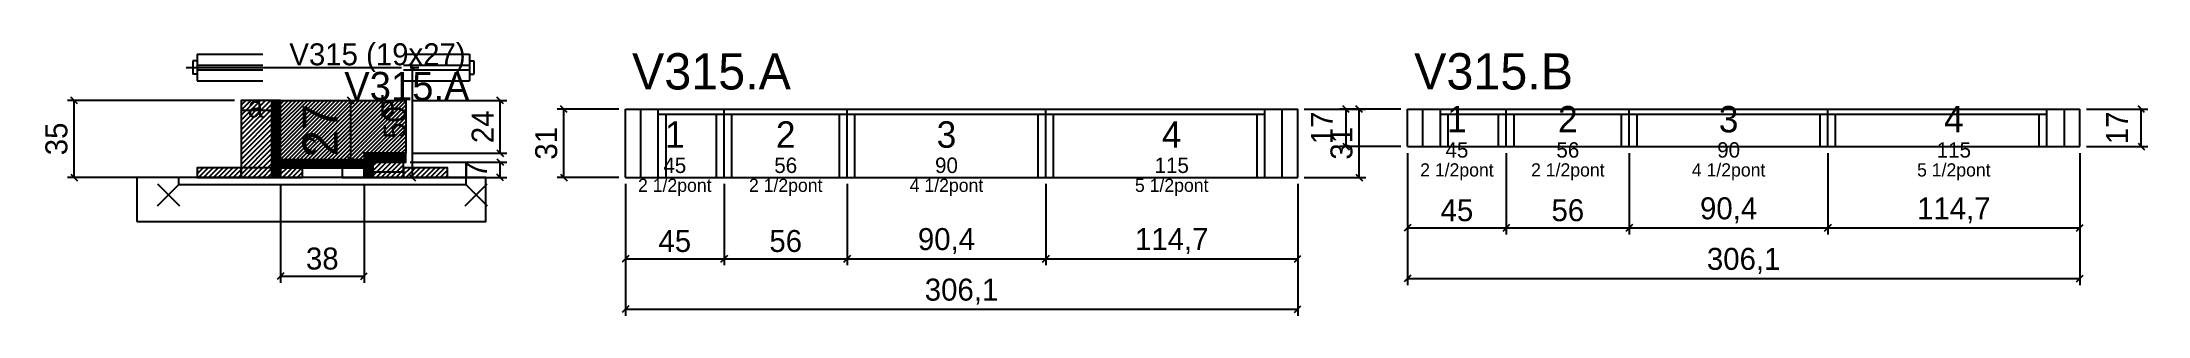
# Model space of a CAD drawing. Extents: x -69 to 890, y -94 to 31.
import ezdxf
from ezdxf.enums import TextEntityAlignment as Align

# ---------------------------------------------------------------- set-up
doc = ezdxf.new("R2010")
doc.units = 0
for name, color, linetype in [('5', 5, 'Continuous'), ('barrote', 126, 'Continuous'), ('CONCRETO', 251, 'Continuous'), ('COTA', 241, 'Continuous'), ('Cota Seção (2x)', 241, 'Continuous'), ('detalhes', 7, 'Continuous'), ('Hachura', 251, 'Continuous'), ('Madeira', 126, 'Continuous'), ('NOMENCLATURA', 7, 'Continuous'), ('Painéis', 200, 'Continuous'), ('presilha', 224, 'Continuous'), ('SARR_2.2x7', 40, 'Continuous'), ('SARR_3.5x7', 81, 'Continuous'), ('SCO-___-LAJ', 224, 'Continuous'), ('TENSOR', 224, 'Continuous'), ('texto', 7, 'Continuous'), ('Texto Seção', 7, 'Continuous')]:
    doc.layers.add(name, color=color, linetype=linetype)
doc.dimstyles.new('PAINEL', dxfattribs={"dimtxt": 10, "dimasz": 3, "dimexe": 3, "dimexo": 3, "dimgap": 3, "dimtad": 1, "dimblk": 'OBLIQUE', "dimblk1": 'OBLIQUE', "dimcen": 2.5, "dimclrd": 4, "dimclre": 4, "dimclrt": 240, "dimazin": 3, "dimtfac": 1, "dimtmove": 0, "dimatfit": 3})
doc.dimstyles.new('SECAO2X', dxfattribs={"dimtxt": 16, "dimasz": 3, "dimexe": 3, "dimexo": 3, "dimgap": 3, "dimtad": 1, "dimblk": 'OBLIQUE', "dimblk1": 'OBLIQUE', "dimcen": 2.5, "dimclrd": 4, "dimclre": 4, "dimclrt": 240, "dimazin": 3, "dimtfac": 1, "dimtmove": 0, "dimatfit": 3})

# ---------------------------------------------------------------- blocks, each defined once
blk = doc.blocks.new('_OBLIQUE')
at = {"color": 0, "linetype": 'BYBLOCK'}
blk.add_line((-0.5, -0.5), (0.5, 0.5), dxfattribs=at)

msp = doc.modelspace()

# ---------------------------------------------------------------- hatches: boundary and pattern name
at = {"layer": 'COTA'}
h = msp.add_hatch(dxfattribs=at)
h.set_pattern_fill('ANSI31', scale=0.4)
h.paths.add_polyline_path([(40, -23), (40, 4), (97, 4), (97, -20), (78, -20), (78, -23)])
at = {"layer": 'Hachura'}
h = msp.add_hatch(dxfattribs=at)
h.set_pattern_fill('ANSI31', scale=0.5)
h.paths.add_polyline_path([(22, -31), (36, -31), (36, 4), (22, 4)])
h = msp.add_hatch(dxfattribs=at)
h.set_pattern_fill('ANSI31', scale=0.5)
h.paths.add_polyline_path([(22, -0.4), (36, -0.4), (36, 4), (22, 4)])
h = msp.add_hatch(dxfattribs=at)
h.set_pattern_fill('SOLID')
h.paths.add_polyline_path([(36, -31), (40, -31), (40, 4), (36, 4)])
h = msp.add_hatch(dxfattribs=at)
h.set_pattern_fill('ANSI31', scale=0.5)
h.paths.add_polyline_path([(2, -31), (22, -31), (22, -26.6), (2, -26.6)])
h = msp.add_hatch(dxfattribs=at)
h.set_pattern_fill('SOLID')
h.paths.add_polyline_path([(40, -26.6), (78, -26.6), (78, -23), (40, -23)])
h = msp.add_hatch(dxfattribs=at)
h.set_pattern_fill('ANSI31', scale=0.5)
h.paths.add_polyline_path([(40, -31), (50, -31), (50, -26.6), (40, -26.6)])
h = msp.add_hatch(dxfattribs=at)
h.set_pattern_fill('SOLID')
h.paths.add_polyline_path([(78, -24), (97, -24), (97, -20), (78, -20)])
h = msp.add_hatch(dxfattribs=at)
h.set_pattern_fill('SOLID')
h.paths.add_polyline_path([(78, -31), (82, -31), (82, -24), (78, -24)])
h = msp.add_hatch(dxfattribs=at)
h.set_pattern_fill('ANSI31', scale=0.5)
h.paths.add_polyline_path([(82, -31), (96, -31), (96, -24), (82, -24)])
h = msp.add_hatch(dxfattribs=at)
h.set_pattern_fill('ANSI31', scale=0.5)
h.paths.add_polyline_path([(82, -28.4), (96, -28.4), (96, -24), (82, -24)])
h = msp.add_hatch(dxfattribs=at)
h.set_pattern_fill('ANSI31', scale=0.5)
h.paths.add_polyline_path([(96, -31), (116, -31), (116, -26.6), (96, -26.6)])

# ---------------------------------------------------------------- linework, layer by layer
for p, q in [((0, 22), (0, 16)), ((2, 22), (0, 22)), ((2, 25), (32, 25)), ((2, 25), (2, 13)), ((2, 20), (32, 20)), ((96, 25), (126, 25)), ((96, 20), (126, 20)), ((126, 25), (126, 13)), ((126, 22), (128, 22)), ((128, 22), (128, 16)), ((2, 16), (0, 16)), ((2, 18), (32, 18)), ((2, 13), (32, 13)), ((96, 18), (126, 18)), ((96, 13), (126, 13)), ((126, 16), (128, 16))]:
    msp.add_line(p, q)
at = {"layer": 'barrote'}
msp.add_lwpolyline([(-25.5, -51), (133.5, -51), (133.5, -31), (-25.5, -31)], close=True, dxfattribs=at)
at = {"layer": 'CONCRETO'}
msp.add_lwpolyline([(40, -23), (40, 4), (97, 4), (97, -20), (78, -20), (78, -23)], close=True, dxfattribs=at)
at = {"layer": 'Madeira'}
for points in [[(22, -31), (36, -31), (36, 4), (22, 4)], [(22, -0.4), (36, -0.4), (36, 4), (22, 4)], [(2, -31), (22, -31), (22, -26.6), (2, -26.6)], [(22, -31), (36, -31), (36, -26.6), (22, -26.6)], [(40, -31), (50, -31), (50, -26.6), (40, -26.6)], [(68, -31), (78, -31), (78, -26.6), (68, -26.6)], [(82, -31), (96, -31), (96, -24), (82, -24)], [(82, -28.4), (96, -28.4), (96, -24), (82, -24)], [(96, -31), (116, -31), (116, -26.6), (96, -26.6)]]:
    msp.add_lwpolyline(points, close=True, dxfattribs=at)
at = {"layer": 'Painéis'}
for p, q in [((197, 0), (242, 0)), ((197, -31), (197, 0)), ((242, -31), (242, 0)), ((242, -31), (242, 0)), ((242, 0), (298, 0)), ((242, -31), (242, 0)), ((298, -31), (298, 0)), ((298, -31), (298, 0)), ((298, 0), (388.4, 0)), ((298, -31), (298, 0)), ((388.4, -31), (388.4, 0)), ((388.4, -31), (388.4, 0)), ((388.4, 0), (503.1, 0)), ((388.4, -31), (388.4, 0)), ((503.1, -31), (503.1, 0)), ((553.1, 0), (598.1, 0)), ((553.1, -17), (553.1, 0)), ((598.1, -17), (598.1, 0)), ((598.1, -17), (598.1, 0)), ((598.1, 0), (654.1, 0)), ((598.1, -17), (598.1, 0)), ((654.1, -17), (654.1, 0)), ((654.1, -17), (654.1, 0)), ((654.1, 0), (744.5, 0)), ((654.1, -17), (654.1, 0)), ((744.5, -17), (744.5, 0)), ((744.5, -17), (744.5, 0)), ((744.5, 0), (859.2, 0)), ((744.5, -17), (744.5, 0)), ((859.2, -17), (859.2, 0)), ((553.1, -17), (598.1, -17)), ((598.1, -17), (654.1, -17)), ((654.1, -17), (744.5, -17)), ((744.5, -17), (859.2, -17)), ((197, -31), (242, -31)), ((242, -31), (298, -31)), ((298, -31), (388.4, -31)), ((388.4, -31), (503.1, -31))]:
    msp.add_line(p, q, dxfattribs=at)
for points in [[(36, -31), (40, -31), (40, 4), (36, 4)], [(40, -26.6), (78, -26.6), (78, -23), (40, -23)], [(78, -24), (97, -24), (97, -20), (78, -20)], [(78, -31), (82, -31), (82, -24), (78, -24)]]:
    msp.add_lwpolyline(points, close=True, dxfattribs=at)
at = {"layer": 'presilha'}
for p, q in [((-16, -44), (-6, -34)), ((-16, -34), (-6, -44)), ((124, -44), (134, -34)), ((124, -34), (134, -44))]:
    msp.add_line(p, q, dxfattribs=at)
at = {"layer": 'SARR_2.2x7'}
for p, q in [((204, -31), (204, 0)), ((496.1, -31), (496.1, 0)), ((560.1, -17), (560.1, 0)), ((852.2, -17), (852.2, 0)), ((212, -2.2), (242, -2.2)), ((242, -2.2), (298, -2.2)), ((298, -2.2), (388.4, -2.2)), ((388.4, -2.2), (488.1, -2.2)), ((568.1, -2.2), (598.1, -2.2)), ((598.1, -2.2), (654.1, -2.2)), ((654.1, -2.2), (744.5, -2.2)), ((744.5, -2.2), (844.2, -2.2))]:
    msp.add_line(p, q, dxfattribs=at)
at = {"layer": 'SARR_3.5x7'}
for p, q in [((212, -31), (212, 0)), ((242, -31), (242, 0)), ((242, -31), (242, 0)), ((298, -31), (298, 0)), ((298, -31), (298, 0)), ((388.4, -31), (388.4, 0)), ((388.4, -31), (388.4, 0)), ((488.1, -31), (488.1, 0)), ((568.1, -17), (568.1, 0)), ((598.1, -17), (598.1, 0)), ((598.1, -17), (598.1, 0)), ((654.1, -17), (654.1, 0)), ((654.1, -17), (654.1, 0)), ((744.5, -17), (744.5, 0)), ((744.5, -17), (744.5, 0)), ((844.2, -17), (844.2, 0)), ((215.5, -31), (215.5, -2.2)), ((238.5, -31), (238.5, -2.2)), ((245.5, -31), (245.5, -2.2)), ((294.5, -31), (294.5, -2.2)), ((301.5, -31), (301.5, -2.2)), ((384.9, -31), (384.9, -2.2)), ((391.9, -31), (391.9, -2.2)), ((484.6, -31), (484.6, -2.2)), ((571.6, -17), (571.6, -2.2)), ((594.6, -17), (594.6, -2.2)), ((601.6, -17), (601.6, -2.2)), ((650.6, -17), (650.6, -2.2)), ((657.6, -17), (657.6, -2.2)), ((741, -17), (741, -2.2)), ((748, -17), (748, -2.2)), ((840.7, -17), (840.7, -2.2)), ((568.1, -17), (571.6, -17)), ((594.6, -17), (598.1, -17)), ((598.1, -17), (601.6, -17)), ((650.6, -17), (654.1, -17)), ((654.1, -17), (657.6, -17)), ((741, -17), (744.5, -17)), ((744.5, -17), (748, -17)), ((840.7, -17), (844.2, -17)), ((212, -31), (215.5, -31)), ((238.5, -31), (242, -31)), ((242, -31), (245.5, -31)), ((294.5, -31), (298, -31)), ((298, -31), (301.5, -31)), ((384.9, -31), (388.4, -31)), ((388.4, -31), (391.9, -31)), ((484.6, -31), (488.1, -31))]:
    msp.add_line(p, q, dxfattribs=at)
at = {"layer": 'SCO-___-LAJ'}
msp.add_lwpolyline([(-6.5, -34.2), (124.5, -34.2), (124.5, -31), (-6.5, -31)], close=True, dxfattribs=at)
at = {"layer": 'TENSOR'}
msp.add_line((-3, 19), (95, 19), dxfattribs=at)

# ---------------------------------------------------------------- texts
at = {"layer": '5'}
for s, height, p in [('1', 12, (575.6, -4.5)), ('2', 12, (626.1, -4.5)), ('3', 12, (699.3, -4.5)), ('4', 12, (801.85, -4.5)), ('1', 12, (219.5, -11.5)), ('2', 12, (270, -11.5)), ('3', 12, (343.2, -11.5)), ('4', 12, (445.75, -11.5)), ('45', 7, (575.6, -18.5)), ('56', 7, (626.1, -18.5)), ('90', 7, (699.3, -18.5)), ('115', 7, (801.85, -18.5)), ('45', 7, (219.5, -25.5)), ('56', 7, (270, -25.5)), ('90', 7, (343.2, -25.5)), ('115', 7, (445.75, -25.5))]:
    msp.add_text(s, height=height, dxfattribs=at).set_placement(p, align=Align.MIDDLE_CENTER)
at = {"layer": 'detalhes'}
for s, p in [('a', (25, -3.7)), ('b', (85, -3.7)), ('c', (50, -20.5))]:
    msp.add_text(s, height=9.6, dxfattribs=at).set_placement(p)
at = {"layer": 'NOMENCLATURA'}
for s, p in [('V315.A', (200, 9)), ('V315.B', (556.1, 9))]:
    msp.add_text(s, height=16.5, dxfattribs=at).set_placement(p)
at = {"layer": 'texto', "char_height": 6, "attachment_point": 5}
for s, insert in [('2 1/2pont', (575.6, -28.5)), ('2 1/2pont', (626.1, -28.5)), ('4 1/2pont', (699.3, -28.5)), ('5 1/2pont', (801.85, -28.5)), ('2 1/2pont', (219.5, -35.5)), ('2 1/2pont', (270, -35.5)), ('4 1/2pont', (343.2, -35.5)), ('5 1/2pont', (445.75, -35.5))]:
    msp.add_mtext(s, dxfattribs=dict(at, insert=insert))
at = {"layer": 'Texto Seção'}
for s, height, p in [('V315 (19x27)', 10, (44, 20)), ('V315.A', 13, (69, 4))]:
    msp.add_text(s, height=height, dxfattribs=at).set_placement(p)

# ---------------------------------------------------------------- dimensions: what is measured, and where the dimension line sits
at = {"layer": 'COTA'}
for base, p1, p2 in [((100, -31), (96, -31), (96, 19)), ((-54, -31), (2, -31), (22, 4)), ((140, -20), (97, -20), (97, 4)), ((169, -31), (197, -31), (197, 0)), ((531.1, -31), (503.1, -31), (503.1, 0)), ((525.1, -17), (553.1, -17), (553.1, 0)), ((887.2, -17), (859.2, -17), (859.2, 0)), ((140, -31), (96, -31), (96, -24))]:
    msp.add_linear_dim(base=base, p1=p1, p2=p2, angle=90, dimstyle='PAINEL', dxfattribs=at).render()
for base, p1, p2 in [((553.1, -54), (553.1, -17), (598.1, -17)), ((553.1, -77), (553.1, -17), (859.2, -17)), ((598.1, -54), (598.1, -17), (654.1, -17)), ((654.1, -54), (654.1, -17), (744.5, -17)), ((744.5, -54), (744.5, -17), (859.2, -17)), ((40, -76), (40, -31), (78, -31)), ((197, -68), (197, -31), (242, -31)), ((197, -91), (197, -31), (503.1, -31)), ((242, -68), (242, -31), (298, -31)), ((298, -68), (298, -31), (388.4, -31)), ((388.4, -68), (388.4, -31), (503.1, -31))]:
    msp.add_linear_dim(base=base, p1=p1, p2=p2, dimstyle='PAINEL', dxfattribs=at).render()
at = {"layer": 'Cota Seção (2x)'}
msp.add_linear_dim(base=(72, -23), p1=(40, -23), p2=(40, 4), angle=90, dimstyle='SECAO2X', dxfattribs=at).render()

doc.saveas('drawing.dxf')
